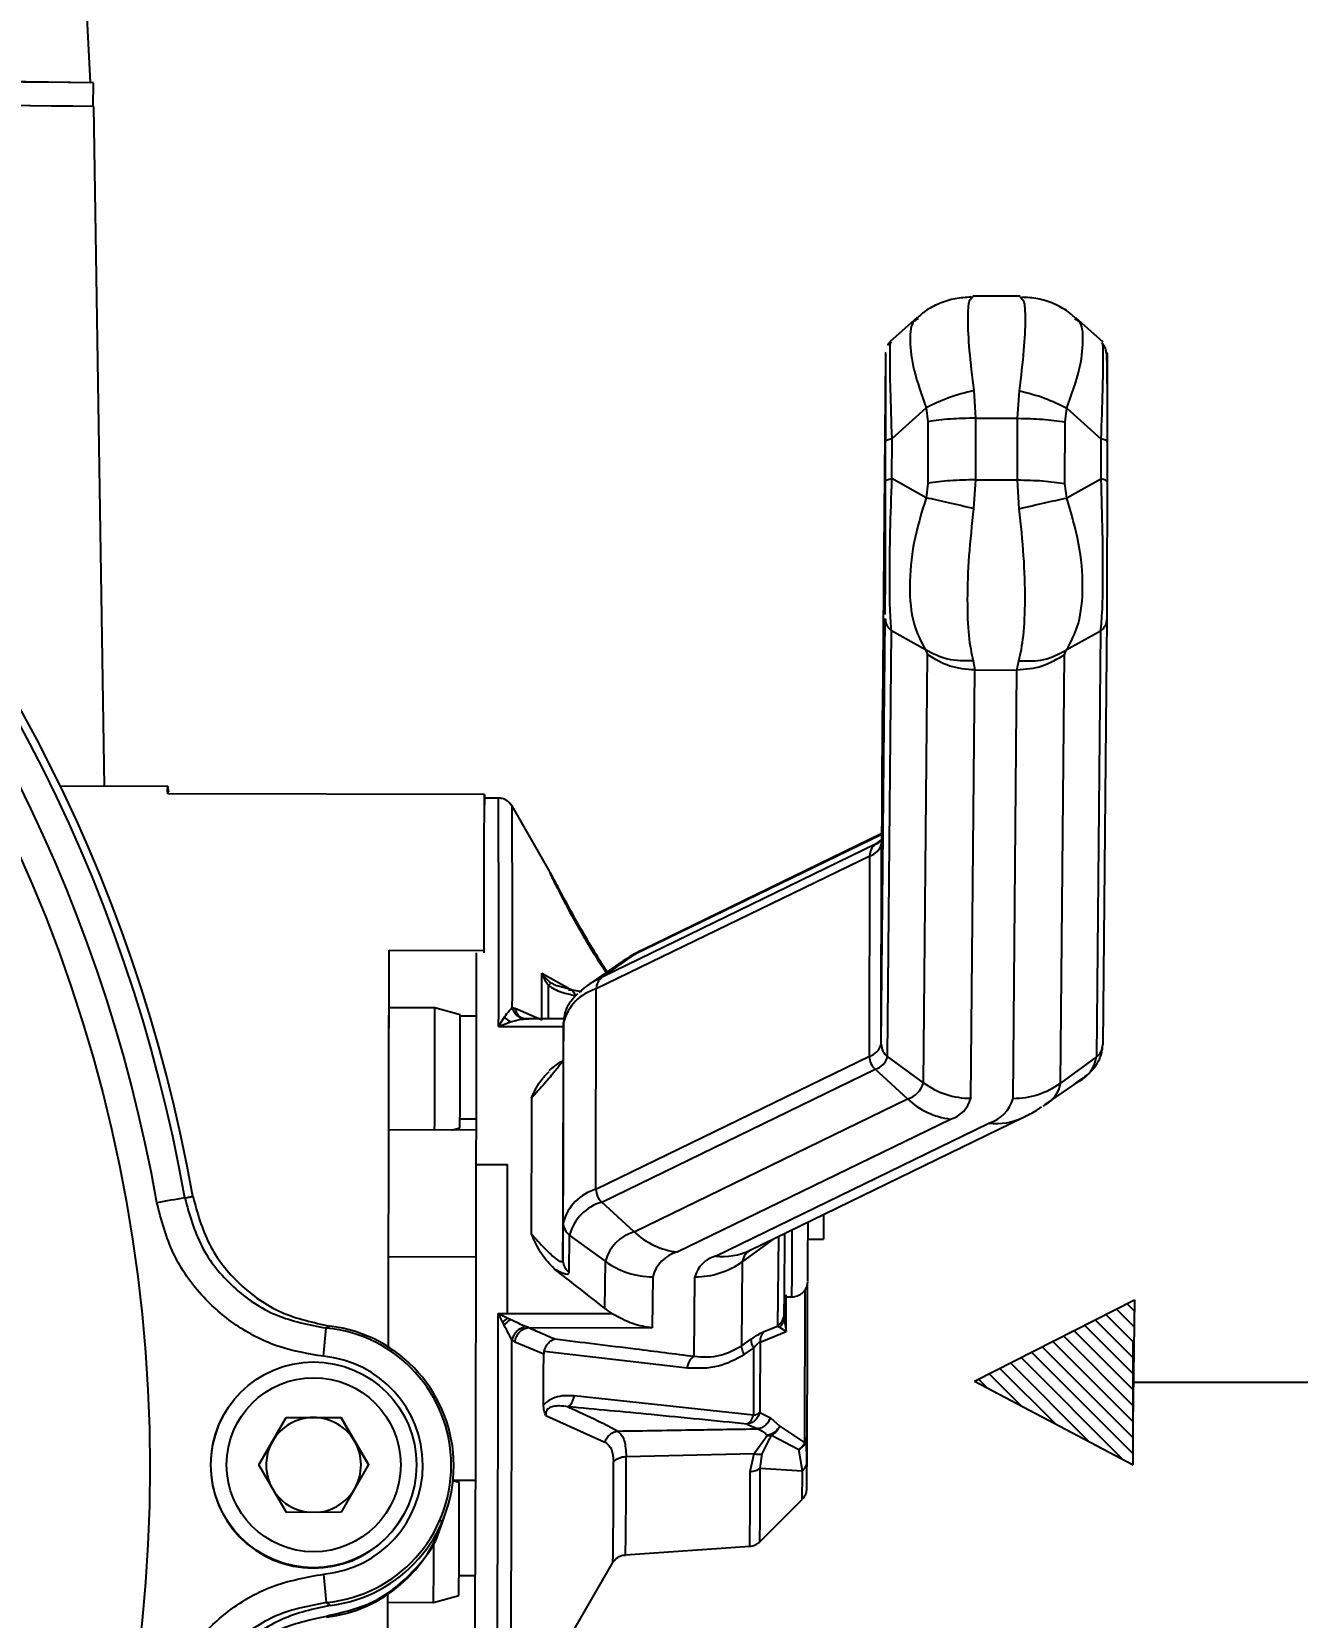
# Model space of a CAD drawing. Header units: millimetres. Extents: x 2320 to 4000, y 933 to 2121.
# Drawn here: x 2913.2 to 2993.2, y 1873.6 to 1973.8 of the extents above; entities that cross this region are included whole.
import ezdxf

# ---------------------------------------------------------------- set-up
doc = ezdxf.new("R2010")
doc.units = ezdxf.units.MM
doc.layers.add('layer 1', color=7, linetype='Continuous')
doc.layers.add('标注', color=3, linetype='Continuous', lineweight=13)
doc.styles.add('SLDTEXTSTYLE1', font='txt.shx', dxfattribs={"width": 0.7, "bigfont": 'gbcbig.shx'})
doc.dimstyles.new('SLDDIMSTYLE12$0', dxfattribs={"dimtxt": 12, "dimasz": 10, "dimexe": 0, "dimexo": 0.0625, "dimgap": 0.875, "dimtad": 1, "dimdec": 1, "dimlfac": 1.8, "dimrnd": 1e-09, "dimzin": 12, "dimdsep": 46, "dimtxsty": 'SLDTEXTSTYLE1', "dimcen": 0.09, "dimdle": 8.16, "dimclrd": 3, "dimclre": 3, "dimadec": 0, "dimazin": 3, "dimtfac": 1, "dimtdec": 1, "dimtofl": 0, "dimtmove": 0, "dimatfit": 3, "dimfxl": 0, "dimfrac": 2, "dimtolj": 1, "dimlwd": 5, "dimlwe": 5, "dimarcsym": 0})

# ---------------------------------------------------------------- blocks, each defined once
blk = doc.blocks.new('*D51')
at = {"layer": 'Defpoints', "color": 0, "transparency": 16777216}
for p in [(3017.95, 2032.24), (2929.54, 1795.04), (3029.95, 1795.04)]:
    blk.add_point(p, dxfattribs=at)
at = {"layer": '标注', "color": 3, "lineweight": 5, "transparency": 16777216}
blk.add_line((3018.01, 2032.24), (3029.95, 2032.24), dxfattribs=at)
at = {"layer": '标注', "color": 3, "linetype": 'Continuous', "lineweight": 5, "transparency": 16777216}
for p, q in [((3029.95, 2022.24), (3029.95, 1805.04)), ((2929.6, 1795.04), (3029.95, 1795.04))]:
    blk.add_line(p, q, dxfattribs=at)
at = {"layer": '标注', "color": 3, "transparency": 16777216}
for points in [[(3028.29, 2022.24), (3031.62, 2022.24), (3029.95, 2032.24)], [(3028.29, 1805.04), (3031.62, 1805.04), (3029.95, 1795.04)]]:
    blk.add_solid(points, dxfattribs=at)
at = {"layer": '标注', "color": 0, "transparency": 16777216, "insert": (3024.08, 1913.64), "char_height": 10, "attachment_point": 5, "rotation": 90, "style": 'SLDTEXTSTYLE1'}
blk.add_mtext('\\A1;235', dxfattribs=at)

msp = doc.modelspace()

# ---------------------------------------------------------------- hatches: boundary and pattern name
at = {"layer": 'layer 1'}
h = msp.add_hatch(dxfattribs=at)
h.set_pattern_fill('ANSI31', color=256, scale=0.225, angle=90)
h.set_pattern_definition([(135, (1773.1994, -5229.15556), (-0.50513941, -0.50513941), [])])
h.paths.add_polyline_path([(2982.87, 1893.658), (2972.763, 1888.516), (2982.799, 1883.236), (2982.799, 1888.448)])

# ---------------------------------------------------------------- linework, layer by layer
at = {"color": 7, "linetype": 'Continuous', "lineweight": 25}
for p, q in [((2916.886, 1970.576), (2916.638, 1975.479)), ((2917.063, 1969.069), (2917.066, 1970.562)), ((2917.773, 1926.111), (2917.104, 1969.062)), ((2972.663, 1957.03), (2972.552, 1956.905)), ((2975.641, 1957.083), (2972.663, 1957.088)), ((2975.756, 1956.899), (2975.641, 1957.025)), ((2969.141, 1955.741), (2967.411, 1954.189)), ((2980.884, 1954.162), (2979.167, 1955.717)), ((2969.208, 1955.664), (2969.101, 1955.595)), ((2979.206, 1955.574), (2979.101, 1955.641)), ((2967.141, 1953.268), (2966.937, 1931.052)), ((2972.711, 1951.113), (2972.821, 1949.368)), ((2975.488, 1949.363), (2975.603, 1951.107)), ((2967.548, 1948.081), (2969.707, 1950.018)), ((2969.707, 1950.018), (2969.819, 1949.146)), ((2978.486, 1949.13), (2978.6, 1950.001)), ((2978.6, 1950.001), (2980.748, 1948.056)), ((2969.819, 1949.146), (2969.813, 1945.251)), ((2972.821, 1949.368), (2972.815, 1945.474)), ((2972.821, 1949.368), (2975.488, 1949.363)), ((2975.482, 1945.469), (2975.488, 1949.363)), ((2978.48, 1945.235), (2978.486, 1949.13)), ((2967.142, 1945.368), (2967.146, 1947.899)), ((2967.544, 1945.549), (2967.548, 1948.081)), ((2980.748, 1948.056), (2980.744, 1945.525)), ((2981.146, 1947.873), (2981.142, 1945.341)), ((2969.699, 1944.341), (2967.544, 1945.549)), ((2969.813, 1945.251), (2969.699, 1944.341)), ((2972.815, 1945.474), (2972.7, 1943.653)), ((2972.815, 1945.474), (2975.482, 1945.469)), ((2975.592, 1943.647), (2975.482, 1945.469)), ((2978.591, 1944.324), (2978.48, 1945.235)), ((2980.744, 1945.525), (2978.591, 1944.324)), ((2966.869, 1909.813), (2967.117, 1936.716)), ((2981.117, 1936.689), (2980.869, 1909.787)), ((2967.268, 1909.034), (2967.516, 1935.936)), ((2969.671, 1934.727), (2967.516, 1935.936)), ((2980.716, 1935.911), (2978.563, 1934.711)), ((2980.716, 1935.911), (2980.468, 1909.009)), ((2969.671, 1934.727), (2969.781, 1934.436)), ((2978.448, 1934.42), (2978.563, 1934.711)), ((2969.532, 1907.374), (2969.781, 1934.436)), ((2972.671, 1934.039), (2972.78, 1933.457)), ((2975.447, 1933.452), (2975.563, 1934.034)), ((2978.199, 1907.358), (2978.448, 1934.42)), ((2972.531, 1906.395), (2972.78, 1933.457)), ((2972.78, 1933.457), (2975.447, 1933.452)), ((2975.198, 1906.39), (2975.447, 1933.452)), ((2966.934, 1930.447), (2966.914, 1925.659)), ((2921.783, 1926.104), (2914.979, 1926.116)), ((2921.725, 1925.735), (2921.841, 1925.735)), ((2921.777, 1926.104), (2921.766, 1926.104)), ((2921.841, 1925.735), (2921.777, 1926.096)), ((2941.782, 1925.599), (2921.782, 1925.636)), ((2941.782, 1925.599), (2941.78, 1924.967)), ((2941.782, 1925.565), (2941.781, 1925.367)), ((2941.781, 1925.367), (2941.782, 1925.565)), ((2942.666, 1925.365), (2941.781, 1925.367)), ((2941.782, 1925.565), (2941.782, 1925.565)), ((2945.872, 1920.792), (2943.532, 1924.864)), ((2966.909, 1924.751), (2966.888, 1922.471)), ((2966.894, 1923.069), (2951.275, 1915.476)), ((2966.894, 1923.122), (2951.8, 1915.784)), ((2966.498, 1922.443), (2966.89, 1922.716)), ((2966.135, 1921.703), (2948.856, 1913.303)), ((2966.498, 1922.443), (2949.219, 1914.042)), ((2966.116, 1909.046), (2966.135, 1921.703)), ((2966.869, 1909.813), (2966.888, 1922.471)), ((2935.756, 1912.11), (2935.763, 1915.745)), ((2935.763, 1915.745), (2941.763, 1915.734)), ((2941.763, 1915.589), (2941.763, 1915.734)), ((2950.423, 1914.987), (2948.268, 1913.497)), ((2949.219, 1914.042), (2951.275, 1915.476)), ((2945.409, 1914.297), (2945.544, 1913.975)), ((2945.409, 1914.297), (2945.604, 1914.042)), ((2945.409, 1914.297), (2947.365, 1913.2)), ((2947.292, 1913.238), (2946.372, 1913.491)), ((2947.936, 1913.131), (2947.215, 1913.249)), ((2948.837, 1900.645), (2948.856, 1913.303)), ((2938.65, 1912.105), (2935.756, 1912.11)), ((2940.249, 1911.673), (2938.65, 1912.105)), ((2943.549, 1912.126), (2943.732, 1912.072)), ((2945.408, 1911.331), (2943.732, 1912.072)), ((2941.246, 1911.591), (2940.25, 1911.593)), ((2942.683, 1910.933), (2943.06, 1911.533)), ((2942.683, 1910.933), (2943.435, 1911.223)), ((2942.683, 1910.933), (2946.782, 1910.926)), ((2944.174, 1911.398), (2944.089, 1911.471)), ((2944.093, 1911.476), (2944.128, 1911.478)), ((2946.809, 1911.407), (2944.353, 1911.411)), ((2944.415, 1911.41), (2944.598, 1911.384)), ((2946.784, 1911.191), (2946.762, 1908.831)), ((2946.765, 1898.533), (2946.784, 1911.191)), ((2948.837, 1900.645), (2966.116, 1909.046)), ((2969.532, 1907.374), (2967.268, 1909.034)), ((2980.468, 1909.009), (2978.199, 1907.358)), ((2949.198, 1899.827), (2966.477, 1908.227)), ((2968.528, 1906.35), (2966.477, 1908.227)), ((2977.23, 1905.991), (2979.386, 1907.481)), ((2951.249, 1897.95), (2968.528, 1906.35)), ((2941.232, 1905.075), (2940.24, 1905.077)), ((2953.965, 1896.683), (2971.244, 1905.083)), ((2956.38, 1896.422), (2973.66, 1904.822)), ((2958.574, 1896.793), (2975.853, 1905.194)), ((2941.241, 1904.384), (2935.742, 1904.395)), ((2939.697, 1904.387), (2940.235, 1904.531)), ((2941.25, 1902.209), (2943.25, 1902.205)), ((2951.249, 1897.95), (2949.198, 1899.827)), ((2963.211, 1899.048), (2963.207, 1897.493)), ((2946.744, 1896.173), (2946.765, 1898.533)), ((2947.142, 1895.394), (2947.164, 1897.754)), ((2949.428, 1896.094), (2947.164, 1897.754)), ((2960.364, 1897.663), (2960.311, 1892.002)), ((2960.759, 1897.856), (2960.724, 1894.019)), ((2960.094, 1897.532), (2958.095, 1896.078)), ((2958.578, 1896.797), (2958.574, 1896.793)), ((2962.236, 1897.495), (2963.207, 1897.493)), ((2935.727, 1896.395), (2941.226, 1896.385)), ((2949.401, 1893.115), (2949.428, 1896.094)), ((2958.046, 1890.762), (2958.095, 1896.078)), ((2952.427, 1895.115), (2952.397, 1891.897)), ((2955.047, 1890.092), (2955.094, 1895.11)), ((2960.724, 1894.019), (2960.713, 1892.78)), ((2960.722, 1893.848), (2961.221, 1893.847)), ((2942.656, 1892.803), (2943.234, 1892.802)), ((2943.234, 1892.802), (2949.866, 1892.79)), ((2960.711, 1892.769), (2960.711, 1892.539)), ((2944.569, 1891.911), (2944.386, 1891.968)), ((2944.569, 1891.911), (2952.397, 1891.897)), ((2960.311, 1892.002), (2960.442, 1891.935)), ((2960.442, 1891.935), (2960.862, 1891.668)), ((2960.701, 1892.414), (2960.685, 1892.557)), ((2960.722, 1892.332), (2960.693, 1892.374)), ((2960.711, 1892.539), (2960.748, 1892.324)), ((2960.748, 1892.324), (2960.862, 1891.668)), ((2943.701, 1891.015), (2943.518, 1891.123)), ((2943.701, 1891.015), (2945.531, 1890.245)), ((2958.046, 1890.762), (2958.629, 1891.166)), ((2958.212, 1890.214), (2958.795, 1890.604)), ((2945.554, 1890.416), (2954.613, 1889.369)), ((2958.784, 1886.363), (2947.467, 1887.589)), ((2925.287, 1886.35), (2925.275, 1886.328)), ((2927.528, 1883.224), (2929.251, 1886.229)), ((2928.383, 1884.714), (2929.244, 1886.217)), ((2929.244, 1886.217), (2929.251, 1886.229)), ((2929.244, 1886.217), (2930.976, 1886.222)), ((2929.251, 1886.229), (2932.715, 1886.24)), ((2930.976, 1886.222), (2932.708, 1886.228)), ((2932.708, 1886.228), (2932.715, 1886.24)), ((2932.708, 1886.228), (2933.579, 1884.73)), ((2932.715, 1886.24), (2934.456, 1883.246)), ((2945.676, 1886.348), (2949.398, 1884.672)), ((2959.198, 1886.532), (2959.86, 1886.211)), ((2959.86, 1886.211), (2960.45, 1885.686)), ((2960.45, 1885.686), (2962.031, 1884.628)), ((2927.528, 1883.224), (2928.383, 1884.714)), ((2933.579, 1884.73), (2934.449, 1883.233)), ((2958.834, 1883.939), (2959.654, 1885.096)), ((2959.937, 1885.11), (2961.65, 1884.201)), ((2962.17, 1883.369), (2962.148, 1884.78)), ((2950.741, 1883.76), (2958.834, 1883.939)), ((2958.585, 1882.805), (2958.834, 1883.939)), ((2959.223, 1883.014), (2959.349, 1883.927)), ((2961.883, 1882.862), (2961.65, 1884.201)), ((2929.27, 1880.229), (2927.528, 1883.224)), ((2934.456, 1883.246), (2932.734, 1880.24)), ((2959.223, 1883.014), (2961.883, 1882.862)), ((2940.184, 1882.112), (2939.797, 1882.216)), ((2939.803, 1882.271), (2941.182, 1882.268)), ((2959.194, 1878.373), (2961.867, 1881.036)), ((2932.734, 1880.24), (2929.27, 1880.229)), ((2936.682, 1880.092), (2936.694, 1880.114)), ((2950.706, 1877.55), (2958.556, 1878.084)), ((2943.42, 1865.864), (2949.909, 1877.054)), ((2940.178, 1876.235), (2941.168, 1876.233)), ((2938.57, 1874.543), (2940.171, 1874.969)), ((2931.802, 1873.678), (2931.802, 1873.599)), ((2935.677, 1869.732), (2935.686, 1874.549)), ((2935.686, 1874.549), (2938.57, 1874.543))]:
    msp.add_line(p, q, dxfattribs=at)
at = {"color": 7, "linetype": 'Continuous', "lineweight": 25, "flags": 128}
for points in [[(2921.782, 1925.636), (2921.782, 1925.844), (2921.782, 1925.991), (2921.782, 1926.077), (2921.783, 1926.103), (2921.782, 1926.075)], [(2941.763, 1915.734), (2941.766, 1917.584), (2941.77, 1919.279), (2941.773, 1920.807), (2941.775, 1922.156), (2941.777, 1923.318), (2941.779, 1924.283), (2941.781, 1925.045), (2941.782, 1925.599)], [(2935.716, 1890.682), (2935.716, 1890.75), (2935.722, 1894.074), (2935.729, 1897.422), (2935.735, 1900.754), (2935.741, 1904.028), (2935.747, 1907.202), (2935.753, 1910.238), (2935.758, 1913.098), (2935.763, 1915.745)], [(2951.275, 1915.476), (2951.575, 1915.665), (2951.8, 1915.784)], [(2941.263, 1915.59), (2941.263, 1913.841), (2941.261, 1911.177), (2941.258, 1908.328), (2941.255, 1905.327), (2941.25, 1902.209)], [(2950.548, 1915.071), (2950.489, 1915.032), (2950.423, 1914.987)], [(2951.275, 1915.476), (2950.855, 1915.256), (2950.548, 1915.071)], [(2945.408, 1911.331), (2945.408, 1911.723), (2945.408, 1912.109), (2945.408, 1912.49), (2945.408, 1912.864), (2945.409, 1913.232), (2945.409, 1913.594), (2945.409, 1913.948), (2945.409, 1914.297)], [(2945.841, 1911.408), (2945.841, 1911.72), (2945.841, 1912.031), (2945.841, 1912.338), (2945.841, 1912.641), (2945.841, 1912.939), (2945.841, 1913.233), (2945.841, 1913.523)], [(2935.742, 1904.395), (2935.742, 1904.46), (2935.743, 1905.01), (2935.744, 1905.862), (2935.746, 1906.935), (2935.749, 1908.123), (2935.751, 1909.31), (2935.753, 1910.379), (2935.755, 1911.226), (2935.756, 1911.769), (2935.756, 1911.953)], [(2946.762, 1908.831), (2946.761, 1907.33), (2946.759, 1905.797), (2946.757, 1904.237), (2946.754, 1902.654), (2946.752, 1901.052), (2946.749, 1899.435), (2946.747, 1897.808), (2946.744, 1896.173)], [(2944.756, 1906.409), (2944.755, 1905.376), (2944.753, 1904.329), (2944.752, 1903.271), (2944.75, 1902.202), (2944.749, 1901.123), (2944.747, 1900.037), (2944.745, 1898.945), (2944.743, 1897.847)], [(2977.106, 1905.907), (2977.165, 1905.946), (2977.23, 1905.991)], [(2941.25, 1902.209), (2941.245, 1899.01), (2941.239, 1895.77), (2941.233, 1892.524), (2941.226, 1889.312), (2941.219, 1886.17), (2941.211, 1883.137), (2941.203, 1880.247), (2941.195, 1877.534), (2941.187, 1875.03), (2941.178, 1872.765), (2941.17, 1870.765), (2941.162, 1869.053), (2941.155, 1867.65), (2941.147, 1866.572), (2941.141, 1865.831), (2941.134, 1865.437), (2941.129, 1865.393), (2941.124, 1865.701), (2941.121, 1866.067)], [(2943.234, 1892.802), (2943.236, 1893.983), (2943.238, 1895.166), (2943.24, 1896.349), (2943.243, 1897.53), (2943.245, 1898.709), (2943.247, 1899.882), (2943.248, 1901.048), (2943.25, 1902.205)], [(2935.716, 1890.682), (2935.718, 1891.609), (2935.723, 1894.353), (2935.727, 1896.395)], [(2962.185, 1885.014), (2962.19, 1886.707), (2962.196, 1888.622), (2962.202, 1890.708), (2962.207, 1892.913), (2962.21, 1894.681)], [(2960.862, 1891.668), (2960.863, 1892.131), (2960.864, 1892.597), (2960.865, 1893.065), (2960.866, 1893.535), (2960.867, 1893.976)], [(2962.031, 1884.628), (2962.037, 1886.385), (2962.043, 1888.371), (2962.048, 1890.535), (2962.054, 1892.823), (2962.057, 1894.295)], [(2959.209, 1890.994), (2960.135, 1891.372), (2960.862, 1891.668)], [(2959.457, 1891.652), (2959.936, 1891.848), (2960.311, 1892.002)], [(2958.795, 1890.604), (2958.793, 1890.055), (2958.792, 1889.511), (2958.791, 1888.972), (2958.789, 1888.438), (2958.788, 1887.909), (2958.787, 1887.387), (2958.785, 1886.872), (2958.784, 1886.363)], [(2959.209, 1890.994), (2959.207, 1890.416), (2959.206, 1889.842), (2959.205, 1889.274), (2959.203, 1888.712), (2959.202, 1888.156), (2959.2, 1887.607), (2959.199, 1887.065), (2959.198, 1886.532)], [(2945.523, 1887.008), (2945.524, 1887.406), (2945.525, 1887.806), (2945.526, 1888.209), (2945.527, 1888.613), (2945.528, 1889.018), (2945.529, 1889.426), (2945.53, 1889.835), (2945.531, 1890.245)], [(2935.677, 1869.732), (2935.68, 1871.496), (2935.684, 1873.565), (2935.687, 1875.059)], [(2935.686, 1874.549), (2935.686, 1874.659), (2935.687, 1875.059)]]:
    msp.add_lwpolyline(points, dxfattribs=at)
at = {"color": 7, "linetype": 'Continuous', "lineweight": 25}
for centre, radius in [((2825.978, 1883.076), 94.663), ((2930.991, 1883.232), 6.5), ((2930.992, 1883.235), 5.5)]:
    msp.add_circle(centre, radius, dxfattribs=at)
for centre, radius, start, end in [((2825.975, 1883.07), 98.358, 9.97103, 80.17554), ((2825.958, 1883.037), 98.897, 9.98805, 80.15852), ((2825.978, 1883.075), 96.56, 9.97103, 80.17554), ((2876.353, -1393.742), 3364.551, 89.306666, 90.082028), ((2874.079, -1802.752), 3773.558, 89.350019, 90.038598), ((2877.87, -1250.909), 3220.21, 89.302633, 90.063052), ((2877.25, -1366.944), 3336.244, 89.315529, 90.050211), ((1458.927, 1916.429), 1483.766, 359.787804, 0.345097), ((1590.37, 1916.644), 1353.186, 359.808689, 0.348016), ((2965.368, 1924.839), 2.65, 295.24418, 305.37832), ((2965.839, 1922.746), 1.084, 285.80968, 345.28933), ((2967.026, 1921.725), 0.891, 126.27936, 181.38624), ((2945.108, 1914.423), 0.625, 314.19082, 322.46077), ((2946.991, 1912.681), 1.425, 134.50456, 143.7613), ((2951.538, 1908.91), 5.632, 114.31767, 132.14262), ((2949.746, 1913.324), 0.891, 126.27965, 181.38624), ((2949.668, 1910.434), 2.982, 105.80968, 165.28933), ((1893.578, 1909.873), 1045.074, 359.699377, 0.122379), ((2214.963, 1909.468), 725.29, 359.609932, 0.174176), ((2944.071, 1912.376), 1.317, 219.82595, 241.14282), ((2965.821, 1910.089), 1.084, 285.80968, 345.28934), ((2967.835, 1909.816), 0.966, 180.13473, 234.04922), ((2979.904, 1909.792), 0.965, 305.75488, 359.70234), ((2967.234, 1909.05), 1.118, 180.24064, 227.4025), ((2966.167, 1909.323), 1.138, 285.80916, 345.29049), ((2978.393, 1909.332), 2.1, 298.20725, 351.16182), ((2968.134, 1907.741), 1.446, 285.80968, 345.28933), ((2972.534, 1911.486), 5.091, 233.86445, 269.96206), ((2975.214, 1911.477), 5.087, 269.81807, 305.9323), ((2976.342, 1907.647), 1.879, 298.20725, 351.16182), ((2971.823, 1909.868), 4.819, 226.87008, 263.10388), ((2970.739, 1906.865), 1.852, 285.80968, 345.28933), ((2973.057, 1906.952), 2.214, 285.80968, 345.28933), ((2974.115, 1908.794), 3.997, 263.45746, 295.77052), ((2949.649, 1897.776), 2.982, 105.80968, 165.28933), ((2949.955, 1900.65), 1.118, 180.24064, 227.40217), ((2952.556, 1723.167), 179.41, 99.53162, 100.10446), ((2949.996, 1897.01), 2.927, 105.8094, 165.28943), ((2947.731, 1898.536), 0.966, 180.13471, 234.04896), ((2951.963, 1895.429), 2.62, 105.80968, 165.28933), ((2954.544, 1901.467), 4.819, 226.87009, 263.10389), ((2335.071, 1898.689), 626.169, 359.556913, 359.945099), ((2453.187, 1898.835), 509.052, 359.55152, 359.97077), ((2954.568, 1894.553), 2.214, 105.80968, 165.28933), ((2956.836, 1900.393), 3.997, 263.45746, 295.77041), ((2959.113, 1895.921), 1.03, 118.70132, 171.24577), ((2952.43, 1900.205), 5.091, 233.86445, 269.96206), ((2956.885, 1894.639), 1.852, 105.80968, 165.28933), ((2955.11, 1900.197), 5.087, 269.81792, 305.9322), ((-844.365, 1893.288), 3787.021, 359.577542, 359.992665), ((2607.289, 1920.618), 325.761, 354.62321, 354.93873), ((2930.976, 1883.204), 8.712, 275.44582, 84.70086), ((2930.958, 1883.172), 8.89, 276.98978, 83.15691), ((2945.527, 1889.831), 3.526, 130.58235, 137.10171), ((2960.105, 1891.032), 0.897, 136.25638, 182.45189), ((-442.615, 1891.546), 3386.133, 359.565433, 359.992842), ((2959.583, 1891.142), 0.954, 178.53629, 214.28679), ((2930.979, 1883.21), 6.912, 275.44583, 84.70085), ((2930.979, 1883.21), 6.5, 151.3368, 331.33626), ((2930.985, 1883.222), 3, 90.17977, 150.17994), ((2930.985, 1883.222), 3, 30.18021, 90.17985), ((2958.577, 1887.467), 1.123, 280.60062, 303.54163), ((2930.985, 1883.222), 3, 150.18007, 204.99697), ((2930.985, 1883.222), 3, 330.18008, 30.18027), ((2961.248, 1885.047), 0.937, 295.39792, 358.00277), ((2961.069, 1885.101), 1.072, 302.82082, 333.78084), ((2961.595, 1885.025), 0.59, 317.63471, 358.94086), ((2560.409, 1882.844), 390.333, 359.22278, 0.13442), ((2544.422, 1882.515), 405.523, 359.22834, 0.13034), ((2610.066, 1882.6), 348.52, 359.25748, 0.03361), ((2614.377, 1882.823), 344.845, 359.26054, 0.03172), ((2884.589, 1882.6), 77.294, 358.84083, 0.19433), ((2930.985, 1883.222), 3, 275.42388, 330.17995), ((2214.898, 1879.907), 725.29, 359.609932, 0.174176), ((2930.985, 1883.222), 3, 215.36346, 264.93578), ((2930.7, 1882.431), 8.9, 277.11175, 344.0623), ((2403.808, 1878.403), 534.776, 359.58645, 359.98901), ((2697.134, 1853.532), 235.606, 5.1137, 5.55264)]:
    msp.add_arc(centre, radius, start, end, dxfattribs=at)
msp.add_ellipse((2920.733, 1896.105), major_axis=(1.033, 29.998), ratio=0.0060211, start_param=0.000196, end_param=0.1570316, dxfattribs=at)
for points, knots in [([(2972.555, 1957.016), (2972.214, 1956.998), (2971.524, 1956.962), (2970.53, 1956.639), (2969.687, 1956.201), (2969.248, 1955.8), (2969.067, 1955.634)], [0, 0, 0, 0, 0.2655793, 0.5371604, 0.8089121, 1, 1, 1, 1]), ([(2972.552, 1956.905), (2972.507, 1956.876), (2972.362, 1956.784), (2972.31, 1955.679), (2972.392, 1953.764), (2972.604, 1951.998), (2972.711, 1951.113)], [0, 0, 0, 0, 0.130481, 0.4195627, 0.708722, 1, 1, 1, 1]), ([(2975.603, 1951.107), (2975.711, 1951.993), (2975.927, 1953.757), (2976.008, 1955.672), (2975.952, 1956.777), (2975.802, 1956.87), (2975.756, 1956.899)], [0, 0, 0, 0, 0.291277, 0.580435, 0.8695156, 1, 1, 1, 1]), ([(2979.189, 1955.655), (2979.024, 1955.807), (2978.602, 1956.194), (2977.777, 1956.624), (2976.785, 1956.951), (2976.095, 1956.991), (2975.754, 1957.01)], [0, 0, 0, 0, 0.1773745, 0.4537399, 0.7299254, 1, 1, 1, 1]), ([(2969.101, 1955.595), (2969.048, 1955.566), (2968.733, 1955.396), (2968.635, 1954.322), (2968.844, 1952.475), (2969.419, 1950.839), (2969.707, 1950.018)], [0, 0, 0, 0, 0.063268, 0.3746954, 0.6862063, 1, 1, 1, 1]), ([(2978.6, 1950.001), (2978.889, 1950.821), (2979.467, 1952.455), (2979.674, 1954.301), (2979.575, 1955.374), (2979.258, 1955.545), (2979.206, 1955.574)], [0, 0, 0, 0, 0.3142358, 0.6261853, 0.9380513, 1, 1, 1, 1]), ([(2967.413, 1954.18), (2967.403, 1954.171), (2967.334, 1954.108), (2967.289, 1954.024), (2967.252, 1953.953)], [0, 0, 0, 0, 0.15119103, 1, 1, 1, 1]), ([(2967.548, 1948.081), (2967.512, 1949.161), (2967.445, 1951.162), (2967.416, 1953.256), (2967.432, 1954.241), (2967.472, 1954.135), (2967.485, 1954.104)], [0, 0, 0, 0, 0.3258743, 0.6036927, 0.8816137, 1, 1, 1, 1]), ([(2980.809, 1954.076), (2980.822, 1954.107), (2980.868, 1954.21), (2980.887, 1953.216), (2980.858, 1951.12), (2980.786, 1949.128), (2980.748, 1948.056)], [0, 0, 0, 0, 0.118836, 0.3972893, 0.6759167, 1, 1, 1, 1]), ([(2981.146, 1951.552), (2981.146, 1951.979), (2981.147, 1952.901), (2981.113, 1953.729), (2980.917, 1954.004), (2980.848, 1954.101)], [0, 0, 0, 0, 0.358739, 0.7752182, 1, 1, 1, 1]), ([(2967.146, 1947.899), (2967.147, 1948.664), (2967.149, 1950.086), (2967.15, 1951.795), (2967.149, 1953.011), (2967.147, 1953.662), (2967.143, 1953.406), (2967.141, 1953.268)], [0, 0, 0, 0, 0.20872371, 0.38836947, 0.55468562, 0.75997191, 1, 1, 1, 1]), ([(2981.141, 1953.241), (2981.143, 1953.369), (2981.146, 1953.607), (2981.149, 1953.184), (2981.15, 1952.166), (2981.149, 1950.384), (2981.147, 1948.753), (2981.146, 1947.873)], [0, 0, 0, 0, 0.2085412, 0.3881399, 0.5544367, 0.759769, 1, 1, 1, 1]), ([(2972.711, 1951.112), (2972.167, 1950.973), (2971.079, 1950.693), (2970.165, 1950.243), (2969.707, 1950.018)], [0, 0, 0, 0, 0.50000229, 1, 1, 1, 1]), ([(2975.603, 1951.107), (2976.143, 1950.966), (2977.229, 1950.683), (2978.141, 1950.229), (2978.599, 1950.001)], [0, 0, 0, 0, 0.4968674, 1, 1, 1, 1]), ([(2967.118, 1936.965), (2967.12, 1937.137), (2967.122, 1937.517), (2967.127, 1938.714), (2967.133, 1940.447), (2967.138, 1942.761), (2967.141, 1944.455), (2967.142, 1945.368)], [0, 0, 0, 0, 0.1567304, 0.348086, 0.5252691, 0.7440429, 1, 1, 1, 1]), ([(2967.516, 1935.936), (2967.481, 1936.327), (2967.417, 1937.053), (2967.394, 1939.378), (2967.432, 1942.32), (2967.505, 1944.42), (2967.544, 1945.549)], [0, 0, 0, 0, 0.2702915, 0.5008839, 0.7316205, 1, 1, 1, 1]), ([(2980.744, 1945.525), (2980.779, 1944.386), (2980.845, 1942.276), (2980.868, 1939.329), (2980.829, 1937.019), (2980.755, 1936.298), (2980.716, 1935.911)], [0, 0, 0, 0, 0.2705363, 0.5011773, 0.7319034, 1, 1, 1, 1]), ([(2981.142, 1945.341), (2981.141, 1944.551), (2981.139, 1943.082), (2981.134, 1940.965), (2981.129, 1939.102), (2981.123, 1937.493), (2981.119, 1936.971), (2981.117, 1936.689)], [0, 0, 0, 0, 0.2087237, 0.3883695, 0.5546856, 0.7599719, 1, 1, 1, 1]), ([(2969.699, 1944.341), (2969.41, 1943.376), (2968.833, 1941.452), (2968.591, 1938.697), (2968.818, 1936.3), (2969.386, 1935.253), (2969.671, 1934.727)], [0, 0, 0, 0, 0.2509317, 0.5000153, 0.7490533, 1, 1, 1, 1]), ([(2972.7, 1943.652), (2972.16, 1943.783), (2971.073, 1944.046), (2970.159, 1944.242), (2969.699, 1944.341)], [0, 0, 0, 0, 0.4968674, 1, 1, 1, 1]), ([(2975.592, 1943.647), (2976.135, 1943.777), (2977.223, 1944.035), (2978.135, 1944.228), (2978.591, 1944.324)], [0, 0, 0, 0, 0.5000008, 1, 1, 1, 1]), ([(2978.563, 1934.711), (2978.853, 1935.235), (2979.43, 1936.28), (2979.672, 1938.676), (2979.445, 1941.432), (2978.877, 1943.358), (2978.591, 1944.324)], [0, 0, 0, 0, 0.2509467, 0.4999847, 0.7490684, 1, 1, 1, 1]), ([(2972.7, 1943.653), (2972.591, 1942.646), (2972.374, 1940.64), (2972.279, 1937.851), (2972.358, 1935.487), (2972.567, 1934.523), (2972.671, 1934.039)], [0, 0, 0, 0, 0.2509316, 0.5000152, 0.7490533, 1, 1, 1, 1]), ([(2975.563, 1934.034), (2975.673, 1934.517), (2975.891, 1935.481), (2975.986, 1937.844), (2975.906, 1940.634), (2975.697, 1942.64), (2975.592, 1943.647)], [0, 0, 0, 0, 0.2509467, 0.4999848, 0.7490685, 1, 1, 1, 1]), ([(2972.671, 1934.039), (2972.127, 1934.031), (2971.04, 1934.015), (2970.127, 1934.49), (2969.671, 1934.727)], [0, 0, 0, 0, 0.4999999, 1, 1, 1, 1]), ([(2975.563, 1934.034), (2976.103, 1934.023), (2977.19, 1934.002), (2978.103, 1934.474), (2978.563, 1934.711)], [0, 0, 0, 0, 0.49686744, 1, 1, 1, 1]), ([(2966.937, 1931.052), (2966.936, 1930.977), (2966.935, 1930.84), (2966.934, 1930.569), (2966.934, 1930.447)], [0, 0, 0, 0, 0.5508938, 1, 1, 1, 1]), ([(2966.914, 1925.659), (2966.913, 1925.453), (2966.911, 1925.049), (2966.91, 1924.849), (2966.909, 1924.751)], [0, 0, 0, 0, 0.5097088, 1, 1, 1, 1]), ([(2943.546, 1924.822), (2943.52, 1924.872), (2943.445, 1925.019), (2943.226, 1925.211), (2942.945, 1925.351), (2942.751, 1925.35), (2942.674, 1925.35)], [0, 0, 0, 0, 0.1582571, 0.4672751, 0.7878151, 1, 1, 1, 1]), ([(2945.837, 1920.847), (2945.836, 1920.847), (2945.824, 1920.867), (2945.853, 1920.796), (2945.929, 1920.625), (2946.12, 1920.218), (2946.513, 1919.418), (2946.957, 1918.582), (2947.19, 1918.144)], [0, 0, 0, 0, 0.0035147, 0.1343787, 0.2670283, 0.4024902, 0.6866685, 1, 1, 1, 1]), ([(2948.209, 1916.546), (2947.923, 1917.04), (2947.364, 1918.008), (2946.735, 1919.171), (2946.346, 1919.905), (2946.122, 1920.328), (2945.958, 1920.637), (2945.9, 1920.741), (2945.872, 1920.792)], [0, 0, 0, 0, 0.2761052, 0.5399605, 0.6646183, 0.7810211, 0.8926751, 1, 1, 1, 1]), ([(2947.19, 1918.144), (2947.465, 1917.647), (2948.015, 1916.653), (2948.866, 1915.265), (2949.288, 1914.64), (2949.49, 1914.342)], [0, 0, 0, 0, 0.3429205, 0.6863659, 1, 1, 1, 1]), ([(2949.538, 1914.375), (2949.367, 1914.646), (2948.995, 1915.232), (2948.484, 1916.086), (2948.209, 1916.546)], [0, 0, 0, 0, 0.4613627, 1, 1, 1, 1]), ([(2951.8, 1915.784), (2951.516, 1915.647), (2951.125, 1915.458), (2950.759, 1915.194), (2950.66, 1915.122)], [0, 0, 0, 0, 0.7275003, 1, 1, 1, 1]), ([(2945.544, 1913.975), (2945.594, 1913.881), (2945.681, 1913.721), (2945.794, 1913.581), (2945.841, 1913.523)], [0, 0, 0, 0, 0.5830316, 1, 1, 1, 1]), ([(2945.992, 1913.697), (2945.916, 1913.754), (2945.774, 1913.859), (2945.658, 1913.984), (2945.604, 1914.042)], [0, 0, 0, 0, 0.5364801, 1, 1, 1, 1]), ([(2945.992, 1913.697), (2946.072, 1913.647), (2946.203, 1913.565), (2946.328, 1913.513), (2946.378, 1913.493)], [0, 0, 0, 0, 0.6084364, 1, 1, 1, 1]), ([(2945.841, 1913.523), (2945.963, 1913.443), (2946.225, 1913.271), (2946.796, 1913.039), (2947.224, 1912.954), (2947.504, 1912.899)], [0, 0, 0, 0, 0.2320046, 0.4979825, 1, 1, 1, 1]), ([(2947.661, 1912.99), (2947.475, 1912.796), (2947.109, 1912.412), (2946.83, 1911.775), (2946.797, 1911.354), (2946.784, 1911.198)], [0, 0, 0, 0, 0.3918062, 0.7742593, 1, 1, 1, 1]), ([(2947.106, 1913.241), (2947.148, 1913.251), (2947.232, 1913.271), (2947.346, 1913.21), (2947.443, 1913.089), (2947.484, 1912.961), (2947.504, 1912.899)], [0, 0, 0, 0, 0.2454954, 0.5, 0.7545047, 1, 1, 1, 1]), ([(2943.06, 1911.533), (2943.159, 1911.676), (2943.335, 1911.927), (2943.485, 1912.066), (2943.549, 1912.126)], [0, 0, 0, 0, 0.5684211, 1, 1, 1, 1]), ([(2944.415, 1911.41), (2944.319, 1911.417), (2944.124, 1911.433), (2943.86, 1911.589), (2943.651, 1911.824), (2943.582, 1912.027), (2943.549, 1912.126)], [0, 0, 0, 0, 0.2432266, 0.5000017, 0.7567759, 1, 1, 1, 1]), ([(2944.598, 1911.384), (2944.499, 1911.383), (2944.296, 1911.381), (2944.025, 1911.525), (2943.817, 1911.761), (2943.76, 1911.97), (2943.732, 1912.072)], [0, 0, 0, 0, 0.2423334, 0.4999392, 0.757578, 1, 1, 1, 1]), ([(2943.435, 1911.223), (2943.655, 1911.289), (2944.004, 1911.395), (2944.304, 1911.406), (2944.415, 1911.41)], [0, 0, 0, 0, 0.6290875, 1, 1, 1, 1]), ([(2979.157, 1907.356), (2979.426, 1907.532), (2979.978, 1907.893), (2980.516, 1908.539), (2980.825, 1909.202), (2980.857, 1909.623), (2980.869, 1909.78)], [0, 0, 0, 0, 0.2864826, 0.5880535, 0.8470996, 1, 1, 1, 1]), ([(2946.711, 1908.72), (2946.688, 1908.683), (2946.634, 1908.597), (2946.469, 1908.381), (2946.137, 1907.972), (2945.538, 1907.273), (2945.036, 1906.719), (2944.756, 1906.409)], [0, 0, 0, 0, 0.0869463, 0.2001877, 0.3216681, 0.6201156, 1, 1, 1, 1]), ([(2946.694, 1908.713), (2946.651, 1908.708), (2946.554, 1908.695), (2946.259, 1908.462), (2945.981, 1908.24), (2945.849, 1908.133)], [0, 0, 0, 0, 0.2958671, 0.6635897, 1, 1, 1, 1]), ([(2946.762, 1908.831), (2946.761, 1908.812), (2946.758, 1908.791), (2946.717, 1908.729), (2946.711, 1908.72)], [0, 0, 0, 0, 0.8538467, 1, 1, 1, 1]), ([(2944.756, 1906.409), (2944.948, 1906.83), (2945.233, 1907.454), (2945.725, 1907.937), (2945.886, 1908.095)], [0, 0, 0, 0, 0.6740036, 1, 1, 1, 1]), ([(2975.853, 1905.194), (2976.137, 1905.331), (2976.528, 1905.52), (2976.894, 1905.784), (2976.994, 1905.856)], [0, 0, 0, 0, 0.7275003, 1, 1, 1, 1]), ([(2931.617, 1890.092), (2930.667, 1890.249), (2928.773, 1890.562), (2926.174, 1891.88), (2923.844, 1893.844), (2921.945, 1896.512), (2921.368, 1898.699), (2921.08, 1899.794)], [0, 0, 0, 0, 0.18727158, 0.37365379, 0.56080138, 0.77996953, 1, 1, 1, 1]), ([(2922.847, 1900.1), (2922.942, 1900.118), (2923.111, 1900.149), (2923.281, 1900.178), (2923.356, 1900.19)], [0, 0, 0, 0, 0.56, 1, 1, 1, 1]), ([(2922.847, 1900.1), (2923.138, 1899.048), (2923.718, 1896.943), (2925.811, 1894.365), (2928.556, 1892.49), (2930.705, 1892.083), (2931.78, 1891.879)], [0, 0, 0, 0, 0.2497435, 0.4995348, 0.7496229, 1, 1, 1, 1]), ([(2923.356, 1900.19), (2923.638, 1899.158), (2924.203, 1897.097), (2926.224, 1894.556), (2928.876, 1892.677), (2930.969, 1892.225), (2932.017, 1891.999)], [0, 0, 0, 0, 0.25004665, 0.49944856, 0.74939592, 1, 1, 1, 1]), ([(2946.215, 1895.599), (2945.93, 1895.901), (2945.305, 1896.562), (2944.941, 1897.395), (2944.743, 1897.847)], [0, 0, 0, 0, 0.45684715, 1, 1, 1, 1]), ([(2944.743, 1897.847), (2945.023, 1897.527), (2945.523, 1896.955), (2946.12, 1896.39), (2946.451, 1896.152), (2946.616, 1896.069), (2946.67, 1896.082), (2946.694, 1896.088)], [0, 0, 0, 0, 0.3790957, 0.6772273, 0.7984393, 0.9114532, 1, 1, 1, 1]), ([(2949.401, 1893.115), (2948.812, 1893.578), (2947.753, 1894.409), (2946.688, 1895.233), (2946.215, 1895.599)], [0, 0, 0, 0, 0.5561851, 1, 1, 1, 1]), ([(2946.215, 1895.599), (2946.357, 1895.525), (2946.63, 1895.384), (2946.922, 1895.289), (2947.107, 1895.282), (2947.131, 1895.356), (2947.142, 1895.394)], [0, 0, 0, 0, 0.2692126, 0.5180536, 0.7566326, 1, 1, 1, 1]), ([(2946.694, 1896.088), (2946.699, 1896.088), (2946.74, 1896.088), (2946.742, 1896.134), (2946.744, 1896.173)], [0, 0, 0, 0, 0.1350956, 1, 1, 1, 1]), ([(2946.744, 1896.173), (2946.744, 1896.097), (2946.745, 1896.015), (2946.774, 1895.939), (2946.776, 1895.933)], [0, 0, 0, 0, 0.928029, 1, 1, 1, 1]), ([(2946.776, 1895.933), (2946.797, 1895.867), (2946.841, 1895.729), (2946.967, 1895.542), (2947.084, 1895.443), (2947.142, 1895.394)], [0, 0, 0, 0, 0.3156421, 0.6578211, 1, 1, 1, 1]), ([(2961.222, 1893.847), (2961.347, 1893.86), (2961.569, 1893.884), (2961.836, 1894.042), (2962.013, 1894.219), (2962.122, 1894.396), (2962.183, 1894.552), (2962.209, 1894.67), (2962.218, 1894.74), (2962.221, 1894.774), (2962.222, 1894.797), (2962.222, 1894.806), (2962.223, 1894.812)], [0, 0, 0, 0, 0.2253581, 0.4036119, 0.5521736, 0.6775076, 0.7799635, 0.8569179, 0.8961328, 0.9227153, 0.951748, 1, 1, 1, 1]), ([(2942.944, 1892.231), (2942.888, 1892.342), (2942.792, 1892.531), (2942.696, 1892.724), (2942.656, 1892.803)], [0, 0, 0, 0, 0.586698, 1, 1, 1, 1]), ([(2942.656, 1892.803), (2942.759, 1892.75), (2942.952, 1892.651), (2943.144, 1892.554), (2943.233, 1892.509)], [0, 0, 0, 0, 0.533477, 1, 1, 1, 1]), ([(2949.866, 1892.79), (2949.777, 1892.847), (2949.618, 1892.949), (2949.467, 1893.064), (2949.401, 1893.115)], [0, 0, 0, 0, 0.5586594, 1, 1, 1, 1]), ([(2949.866, 1892.79), (2950.291, 1892.558), (2951.117, 1892.108), (2951.979, 1891.966), (2952.397, 1891.897)], [0, 0, 0, 0, 0.5143894, 1, 1, 1, 1]), ([(2960.713, 1892.78), (2960.712, 1892.704), (2960.712, 1892.627), (2960.685, 1892.556), (2960.685, 1892.556)], [0, 0, 0, 0, 0.9959527, 1, 1, 1, 1]), ([(2932.017, 1891.999), (2931.973, 1891.977), (2931.893, 1891.938), (2931.815, 1891.897), (2931.78, 1891.879)], [0, 0, 0, 0, 0.56, 1, 1, 1, 1]), ([(2943.031, 1892.06), (2943.015, 1892.091), (2942.986, 1892.148), (2942.957, 1892.206), (2942.944, 1892.231)], [0, 0, 0, 0, 0.5559019, 1, 1, 1, 1]), ([(2943.408, 1892.422), (2943.343, 1892.368), (2943.211, 1892.258), (2943.092, 1892.127), (2943.031, 1892.06)], [0, 0, 0, 0, 0.4869221, 1, 1, 1, 1]), ([(2943.518, 1891.123), (2943.45, 1891.251), (2943.301, 1891.531), (2943.126, 1891.873), (2943.031, 1892.06)], [0, 0, 0, 0, 0.4544713, 1, 1, 1, 1]), ([(2943.408, 1892.422), (2943.375, 1892.438), (2943.317, 1892.467), (2943.259, 1892.496), (2943.233, 1892.509)], [0, 0, 0, 0, 0.55572045, 1, 1, 1, 1]), ([(2944.386, 1891.968), (2944.249, 1892.027), (2943.947, 1892.157), (2943.598, 1892.328), (2943.408, 1892.422)], [0, 0, 0, 0, 0.4520229, 1, 1, 1, 1]), ([(2944.386, 1891.968), (2944.292, 1891.941), (2944.097, 1891.885), (2943.833, 1891.687), (2943.622, 1891.425), (2943.552, 1891.222), (2943.518, 1891.123)], [0, 0, 0, 0, 0.2407228, 0.4965557, 0.7542523, 1, 1, 1, 1]), ([(2943.701, 1891.015), (2943.729, 1891.124), (2943.787, 1891.347), (2943.996, 1891.633), (2944.267, 1891.842), (2944.471, 1891.889), (2944.569, 1891.911)], [0, 0, 0, 0, 0.24242406, 0.50006392, 0.75766899, 1, 1, 1, 1]), ([(2944.569, 1891.911), (2944.881, 1891.777), (2945.443, 1891.536), (2945.998, 1891.294), (2946.245, 1891.187)], [0, 0, 0, 0, 0.55570711, 1, 1, 1, 1]), ([(2958.629, 1891.166), (2958.812, 1891.288), (2959.126, 1891.498), (2959.359, 1891.607), (2959.457, 1891.652)], [0, 0, 0, 0, 0.5822537, 1, 1, 1, 1]), ([(2960.685, 1892.556), (2960.662, 1892.484), (2960.616, 1892.341), (2960.487, 1892.149), (2960.37, 1892.051), (2960.311, 1892.002)], [0, 0, 0, 0, 0.3324291, 0.6662145, 1, 1, 1, 1]), ([(2960.711, 1892.539), (2960.708, 1892.484), (2960.701, 1892.373), (2960.646, 1892.213), (2960.563, 1892.062), (2960.482, 1891.978), (2960.442, 1891.935)], [0, 0, 0, 0, 0.2477926, 0.5000002, 0.7522078, 1, 1, 1, 1]), ([(2945.554, 1890.416), (2945.586, 1890.507), (2945.653, 1890.699), (2945.823, 1890.936), (2946.004, 1891.09), (2946.148, 1891.161), (2946.22, 1891.18), (2946.245, 1891.187)], [0, 0, 0, 0, 0.2338656, 0.499894, 0.7497326, 0.9140094, 1, 1, 1, 1]), ([(2946.245, 1891.187), (2947.942, 1890.979), (2950.886, 1890.618), (2953.809, 1890.249), (2955.047, 1890.092)], [0, 0, 0, 0, 0.5762794, 1, 1, 1, 1]), ([(2955.047, 1890.092), (2955.598, 1890.054), (2956.611, 1889.983), (2957.597, 1890.518), (2958.046, 1890.762)], [0, 0, 0, 0, 0.5442934, 1, 1, 1, 1]), ([(2958.212, 1890.214), (2958.181, 1890.275), (2958.119, 1890.398), (2958.062, 1890.555), (2958.034, 1890.683), (2958.042, 1890.736), (2958.046, 1890.762)], [0, 0, 0, 0, 0.2507607, 0.5055916, 0.7575122, 1, 1, 1, 1]), ([(2959.209, 1890.994), (2959.179, 1890.976), (2959.116, 1890.941), (2958.972, 1890.811), (2958.865, 1890.686), (2958.795, 1890.604)], [0, 0, 0, 0, 0.2413974, 0.5018091, 1, 1, 1, 1]), ([(2945.554, 1890.416), (2945.547, 1890.385), (2945.533, 1890.329), (2945.531, 1890.271), (2945.531, 1890.245)], [0, 0, 0, 0, 0.5485339, 1, 1, 1, 1]), ([(2954.613, 1889.369), (2955.278, 1889.345), (2956.512, 1889.301), (2957.675, 1889.926), (2958.212, 1890.214)], [0, 0, 0, 0, 0.5390753, 1, 1, 1, 1]), ([(2954.613, 1889.369), (2954.635, 1889.454), (2954.681, 1889.628), (2954.787, 1889.847), (2954.913, 1890.015), (2955.003, 1890.067), (2955.047, 1890.092)], [0, 0, 0, 0, 0.2430444, 0.4972249, 0.7528757, 1, 1, 1, 1]), ([(2947.467, 1887.589), (2947.215, 1887.602), (2946.767, 1887.623), (2946.19, 1887.479), (2945.781, 1887.271), (2945.605, 1887.092), (2945.523, 1887.008)], [0, 0, 0, 0, 0.37521, 0.6669858, 0.8447724, 1, 1, 1, 1]), ([(2947.067, 1886.897), (2947.109, 1886.922), (2947.193, 1886.973), (2947.308, 1887.134), (2947.405, 1887.341), (2947.446, 1887.508), (2947.467, 1887.589)], [0, 0, 0, 0, 0.2454954, 0.5, 0.7545046, 1, 1, 1, 1]), ([(2945.676, 1886.348), (2945.629, 1886.442), (2945.543, 1886.615), (2945.529, 1886.884), (2945.523, 1887.008)], [0, 0, 0, 0, 0.5416834, 1, 1, 1, 1]), ([(2947.067, 1886.897), (2946.89, 1886.924), (2946.589, 1886.97), (2946.218, 1886.946), (2945.994, 1886.881), (2945.873, 1886.822), (2945.775, 1886.747), (2945.704, 1886.651), (2945.669, 1886.548), (2945.66, 1886.445), (2945.67, 1886.382), (2945.676, 1886.348)], [0, 0, 0, 0, 0.3392548, 0.5783472, 0.6635743, 0.7304267, 0.7889961, 0.8436092, 0.8910481, 0.9412032, 1, 1, 1, 1]), ([(2947.067, 1886.897), (2947.709, 1886.606), (2948.819, 1886.103), (2949.812, 1885.585), (2950.231, 1885.366)], [0, 0, 0, 0, 0.5786818, 1, 1, 1, 1]), ([(2958.385, 1885.804), (2956.373, 1886.008), (2952.635, 1886.387), (2948.827, 1886.735), (2947.067, 1886.897)], [0, 0, 0, 0, 0.5379635, 1, 1, 1, 1]), ([(2958.384, 1885.804), (2958.424, 1885.825), (2958.503, 1885.868), (2958.614, 1885.995), (2958.711, 1886.159), (2958.759, 1886.295), (2958.784, 1886.363)], [0, 0, 0, 0, 0.249989, 0.5000113, 0.7500081, 1, 1, 1, 1]), ([(2958.385, 1885.804), (2958.511, 1885.748), (2958.735, 1885.649), (2958.953, 1885.55), (2959.047, 1885.507)], [0, 0, 0, 0, 0.5669451, 1, 1, 1, 1]), ([(2959.86, 1886.211), (2959.822, 1886.124), (2959.745, 1885.945), (2959.547, 1885.726), (2959.309, 1885.566), (2959.133, 1885.526), (2959.047, 1885.507)], [0, 0, 0, 0, 0.2446171, 0.4999989, 0.7553814, 1, 1, 1, 1]), ([(2960.45, 1885.686), (2960.406, 1885.614), (2960.319, 1885.47), (2960.125, 1885.294), (2959.922, 1885.175), (2959.769, 1885.122), (2959.69, 1885.103), (2959.665, 1885.098), (2959.657, 1885.097), (2959.654, 1885.096)], [0, 0, 0, 0, 0.2498868, 0.4997726, 0.7496574, 0.9252916, 0.9752659, 0.9907836, 1, 1, 1, 1]), ([(2960.45, 1885.686), (2960.39, 1885.565), (2960.269, 1885.323), (2960.048, 1885.181), (2959.937, 1885.11)], [0, 0, 0, 0, 0.5000016, 1, 1, 1, 1]), ([(2949.398, 1884.672), (2949.436, 1884.758), (2949.515, 1884.935), (2949.716, 1885.151), (2949.961, 1885.309), (2950.142, 1885.348), (2950.231, 1885.366)], [0, 0, 0, 0, 0.242306, 0.4968304, 0.7530428, 1, 1, 1, 1]), ([(2949.398, 1884.672), (2949.56, 1884.552), (2949.863, 1884.326), (2949.919, 1883.72), (2949.945, 1883.438)], [0, 0, 0, 0, 0.5331504, 1, 1, 1, 1]), ([(2950.231, 1885.366), (2951.871, 1885.393), (2954.81, 1885.44), (2957.749, 1885.486), (2959.047, 1885.507)], [0, 0, 0, 0, 0.5582261, 1, 1, 1, 1]), ([(2950.231, 1885.366), (2950.385, 1885.203), (2950.678, 1884.891), (2950.721, 1884.124), (2950.741, 1883.76)], [0, 0, 0, 0, 0.5262167, 1, 1, 1, 1]), ([(2959.047, 1885.507), (2959.177, 1885.449), (2959.402, 1885.35), (2959.579, 1885.171), (2959.654, 1885.096)], [0, 0, 0, 0, 0.5802265, 1, 1, 1, 1]), ([(2959.349, 1883.927), (2959.456, 1884.159), (2959.634, 1884.544), (2959.822, 1884.882), (2959.904, 1885.042), (2959.928, 1885.092), (2959.937, 1885.11)], [0, 0, 0, 0, 0.5043385, 0.834166, 0.9378931, 1, 1, 1, 1]), ([(2959.654, 1885.096), (2959.702, 1885.094), (2959.775, 1885.09), (2959.861, 1885.098), (2959.908, 1885.105), (2959.93, 1885.109), (2959.937, 1885.11)], [0, 0, 0, 0, 0.49774733, 0.7571245, 0.91732998, 1, 1, 1, 1]), ([(2962.176, 1883.479), (2962.178, 1883.77), (2962.181, 1884.324), (2962.183, 1884.792), (2962.185, 1885.014)], [0, 0, 0, 0, 0.52561413, 1, 1, 1, 1]), ([(2958.834, 1883.939), (2958.928, 1883.921), (2959.115, 1883.886), (2959.271, 1883.913), (2959.349, 1883.927)], [0, 0, 0, 0, 0.5000001, 1, 1, 1, 1]), ([(2962.17, 1882.489), (2962.171, 1882.587), (2962.173, 1882.863), (2962.176, 1883.327), (2962.177, 1883.626)], [0, 0, 0, 0, 0.3557317, 1, 1, 1, 1]), ([(2961.917, 1881.098), (2961.931, 1881.111), (2961.993, 1881.172), (2962.062, 1881.301), (2962.121, 1881.45), (2962.146, 1881.561), (2962.154, 1881.621), (2962.158, 1881.658), (2962.161, 1881.692), (2962.163, 1881.736), (2962.165, 1881.82), (2962.167, 1882.011), (2962.17, 1882.363), (2962.17, 1882.489)], [0, 0, 0, 0, 0.0116296, 0.05379, 0.0880238, 0.1121639, 0.1269511, 0.1413228, 0.1632417, 0.21037, 0.3626789, 0.7713566, 1, 1, 1, 1]), ([(2931.802, 1873.678), (2932.857, 1873.921), (2934.967, 1874.408), (2937.443, 1876.513), (2938.877, 1878.432), (2939.074, 1879.625), (2939.097, 1879.765)], [0, 0, 0, 0, 0.3192441, 0.6384882, 0.9577323, 1, 1, 1, 1]), ([(2958.565, 1878.087), (2958.678, 1878.107), (2958.885, 1878.143), (2959.097, 1878.271), (2959.18, 1878.366), (2959.201, 1878.389)], [0, 0, 0, 0, 0.4746366, 0.870142, 1, 1, 1, 1]), ([(2949.941, 1877.101), (2949.944, 1877.107), (2950.004, 1877.224), (2950.203, 1877.389), (2950.476, 1877.532), (2950.651, 1877.533), (2950.71, 1877.533)], [0, 0, 0, 0, 0.02239064, 0.43214582, 0.81097377, 1, 1, 1, 1]), ([(2921.122, 1866.6), (2921.354, 1867.534), (2921.816, 1869.398), (2923.338, 1871.883), (2925.483, 1874.048), (2928.294, 1875.727), (2930.519, 1876.128), (2931.635, 1876.329)], [0, 0, 0, 0, 0.1872812, 0.3736777, 0.5607984, 0.7799545, 1, 1, 1, 1]), ([(2931.802, 1874.532), (2930.73, 1874.326), (2928.585, 1873.914), (2925.846, 1872.037), (2923.756, 1869.453), (2923.179, 1867.343), (2922.891, 1866.288)], [0, 0, 0, 0, 0.2498556, 0.4996698, 0.7497111, 1, 1, 1, 1]), ([(2923.38, 1866.035), (2923.615, 1866.874), (2924.137, 1868.739), (2926.052, 1871.109), (2928.679, 1872.993), (2930.761, 1873.45), (2931.802, 1873.678)], [0, 0, 0, 0, 0.214447, 0.476298, 0.738149, 1, 1, 1, 1]), ([(2932.04, 1874.348), (2930.995, 1874.12), (2928.907, 1873.665), (2926.261, 1871.783), (2924.242, 1869.236), (2923.681, 1867.169), (2923.399, 1866.134)], [0, 0, 0, 0, 0.2500652, 0.4994456, 0.7493864, 1, 1, 1, 1]), ([(2931.802, 1874.532), (2931.846, 1874.497), (2931.925, 1874.435), (2932.005, 1874.374), (2932.04, 1874.348)], [0, 0, 0, 0, 0.56, 1, 1, 1, 1])]:
    msp.add_open_spline(points, degree=3, knots=knots, dxfattribs=at)
for points in [[(2972.821, 1949.368), (2972.28, 1949.359), (2971.199, 1949.341), (2970.279, 1949.211), (2969.819, 1949.146)], [(2975.488, 1949.363), (2976.028, 1949.352), (2977.109, 1949.329), (2978.027, 1949.196), (2978.486, 1949.13)], [(2967.146, 1947.899), (2967.151, 1947.917), (2967.162, 1947.952), (2967.246, 1948.002), (2967.371, 1948.047), (2967.489, 1948.07), (2967.548, 1948.081)], [(2981.146, 1947.873), (2981.141, 1947.891), (2981.131, 1947.926), (2981.048, 1947.976), (2980.924, 1948.021), (2980.806, 1948.044), (2980.748, 1948.056)], [(2967.142, 1945.368), (2967.148, 1945.385), (2967.158, 1945.421), (2967.242, 1945.47), (2967.367, 1945.515), (2967.485, 1945.538), (2967.544, 1945.549)], [(2972.815, 1945.474), (2972.275, 1945.464), (2971.193, 1945.446), (2970.273, 1945.316), (2969.813, 1945.251)], [(2975.482, 1945.469), (2976.022, 1945.457), (2977.103, 1945.435), (2978.021, 1945.302), (2978.48, 1945.235)], [(2981.142, 1945.341), (2981.137, 1945.359), (2981.127, 1945.394), (2981.045, 1945.444), (2980.92, 1945.49), (2980.803, 1945.513), (2980.744, 1945.525)], [(2967.117, 1936.716), (2967.122, 1936.64), (2967.132, 1936.49), (2967.215, 1936.277), (2967.34, 1936.084), (2967.457, 1935.985), (2967.516, 1935.936)], [(2981.117, 1936.689), (2981.112, 1936.614), (2981.101, 1936.464), (2981.018, 1936.251), (2980.892, 1936.058), (2980.774, 1935.96), (2980.716, 1935.911)], [(2972.78, 1933.457), (2972.239, 1933.502), (2971.158, 1933.591), (2970.24, 1934.154), (2969.781, 1934.436)], [(2978.448, 1934.42), (2977.988, 1934.14), (2977.069, 1933.58), (2975.987, 1933.494), (2975.447, 1933.452)], [(2959.198, 1886.532), (2959.16, 1886.44), (2959.085, 1886.256), (2958.889, 1886.032), (2958.651, 1885.867), (2958.473, 1885.825), (2958.384, 1885.804)], [(2949.945, 1883.438), (2949.99, 1883.482), (2950.082, 1883.57), (2950.276, 1883.668), (2950.498, 1883.738), (2950.66, 1883.753), (2950.741, 1883.76)], [(2958.585, 1882.805), (2958.705, 1882.819), (2958.943, 1882.847), (2959.13, 1882.958), (2959.223, 1883.014)], [(2961.883, 1882.862), (2961.927, 1882.905), (2962.014, 1882.99), (2962.105, 1883.143), (2962.165, 1883.307), (2962.173, 1883.421), (2962.176, 1883.479)]]:
    msp.add_open_spline(points, degree=3, dxfattribs=at)
at = {"layer": 'layer 1'}
for p, q in [((2972.763, 1888.516), (2982.87, 1893.658)), ((2982.87, 1893.658), (2982.763, 1885.8)), ((2982.799, 1883.236), (2982.799, 1891.096)), ((2972.763, 1888.516), (2982.799, 1883.236)), ((2982.799, 1888.448), (2996.394, 1888.448))]:
    msp.add_line(p, q, dxfattribs=at)

# ---------------------------------------------------------------- dimensions: what is measured, and where the dimension line sits
at = {"layer": '标注'}
dim = msp.add_linear_dim(base=(3029.952, 1795.04), p1=(3017.952, 2032.244), p2=(2929.54, 1795.04), angle=90, text='235', dimstyle='SLDDIMSTYLE12$0', override={"dimtxt": 10, "dimtdec": 3, "dimtzin": 0}, dxfattribs=at)
dim.commit()
dim.dimension.update_dxf_attribs({"geometry": '*D51', "text_midpoint": (3024.077, 1913.642)})

doc.saveas('drawing.dxf')
